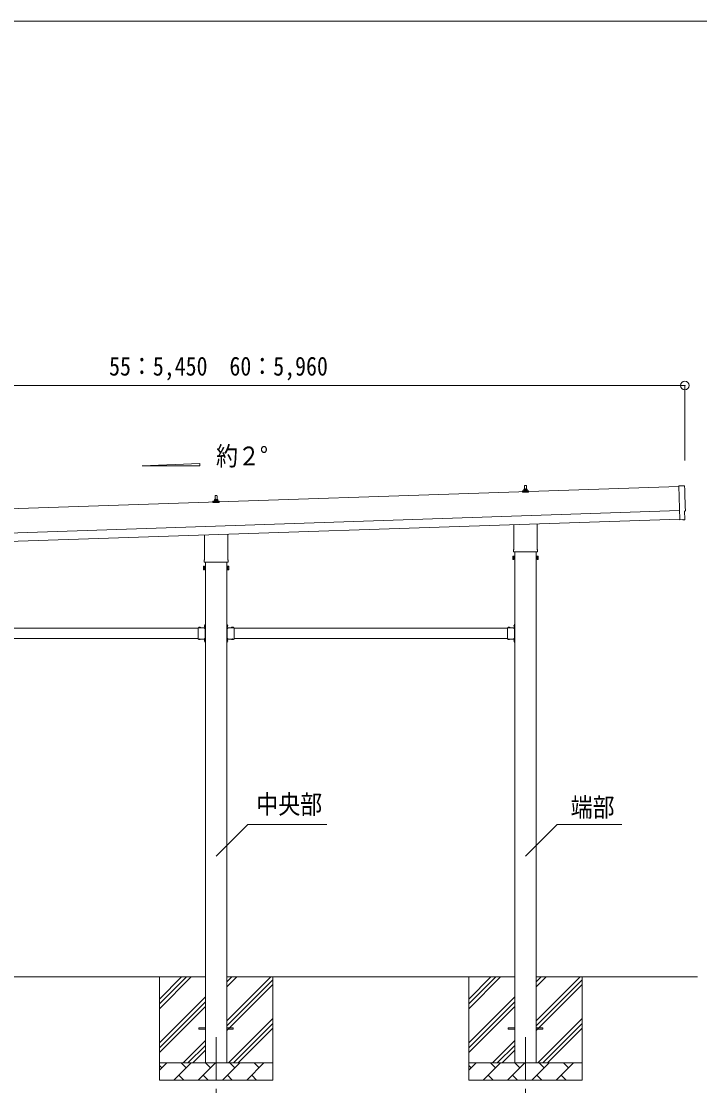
# Model space of a CAD drawing. Units: millimetres at full size, sheet at 1:50; details may follow other scales. Extents: x -14053 to 14053, y -9700 to 9700.
# Drawn here: x 3945 to 7892, y 3510 to 9700 of the extents above; entities that cross this region are included whole.
import ezdxf
from ezdxf.enums import TextEntityAlignment as Align

# ---------------------------------------------------------------- set-up
doc = ezdxf.new("R2010")
doc.units = ezdxf.units.MM
doc.header["$LTSCALE"] = 50
doc.header["$PDMODE"] = 32
doc.header["$PDSIZE"] = 50
doc.linetypes.add('CHAIN1', pattern=[8, 5, -1, 1, -1])
doc.linetypes.add('USER7', pattern=[2, 1, -1])
for name, color, linetype, lineweight in [('0-2_建具', 4, 'Continuous', 9), ('0-3_階段', 7, 'CHAIN1', 9), ('0-4_設備', 7, 'Continuous', 9), ('0-7_ハッチ', 7, 'Continuous', 9), ('0-8_外構', 6, 'Continuous', 9), ('F-0_ﾚｲﾔ240', 7, 'Continuous', 9)]:
    doc.layers.add(name, color=color, linetype=linetype, lineweight=lineweight)
doc.styles.add('ＭＳ ゴシック', font='')
doc.styles.get('ＭＳ ゴシック').set_extended_font_data('MS Gothic')

msp = doc.modelspace()

# ---------------------------------------------------------------- linework, layer by layer
at = {"layer": '0-2_建具'}
for p, q in [((6872.43, 6976.99), (6873.16, 7000.52)), ((6874.16, 7001.49), (6882.71, 7001.49)), ((6883.71, 7000.52), (6884.43, 6976.99)), ((7769.8, 6994.14), (2386.79, 6814.71)), ((5072.43, 6916.99), (5073.16, 6940.52)), ((5074.16, 6941.49), (5082.71, 6941.49)), ((5083.71, 6940.52), (5084.43, 6916.99)), ((6860.18, 6961.49), (6860.18, 6969.2)), ((6896.68, 6961.49), (6860.18, 6961.49)), ((6860.56, 6969.99), (6896.3, 6969.99)), ((6860.95, 6970.18), (6867.67, 6971.81)), ((6868.05, 6971.99), (6888.81, 6971.99)), ((6868.43, 6972.78), (6868.43, 6976.99)), ((6869.43, 6976.99), (6887.43, 6976.99)), ((6888.43, 6972.78), (6888.43, 6976.99)), ((6895.92, 6970.18), (6889.2, 6971.81)), ((6896.68, 6961.49), (6896.68, 6969.2)), ((5060.18, 6901.49), (5060.18, 6909.2)), ((5096.68, 6901.49), (5060.18, 6901.49)), ((5060.56, 6909.99), (5096.3, 6909.99)), ((5060.95, 6910.18), (5067.67, 6911.81)), ((5068.05, 6911.99), (5088.81, 6911.99)), ((5068.43, 6912.78), (5068.43, 6916.99)), ((5069.43, 6916.99), (5087.43, 6916.99)), ((5088.43, 6912.78), (5088.43, 6916.99)), ((5095.92, 6910.18), (5089.2, 6911.81)), ((5096.68, 6901.49), (5096.68, 6909.2)), ((2391.45, 6674.79), (7774.46, 6854.22)), ((2393.12, 6624.82), (7776.13, 6804.25)), ((6810.13, 6627.5), (6810.13, 6772.05)), ((6946.73, 6776.6), (6946.73, 6627.5)), ((7776.22, 6801.48), (7776.25, 6800.48)), ((7795.87, 6801.14), (7802.78, 6801.73)), ((5010.13, 6567.5), (5010.13, 6712.05)), ((5146.73, 6716.6), (5146.73, 6567.5)), ((6808.43, 6618.73), (6808.43, 6624.23)), ((6948.43, 6624.23), (6948.43, 6618.73)), ((5008.43, 6558.73), (5008.43, 6564.23)), ((5148.43, 6564.23), (5148.43, 6558.73)), ((6804.43, 6589.23), (6805.19, 6590.54)), ((6804.43, 6589.23), (6804.43, 6572.23)), ((6804.43, 6572.23), (6805.19, 6570.91)), ((6811.43, 6585.64), (6805.19, 6585.64)), ((6811.43, 6575.82), (6805.19, 6575.82)), ((6811.43, 6570.91), (6805.19, 6570.91)), ((6946.37, 6615.23), (6810.5, 6615.23)), ((6813.93, 6571.53), (6811.43, 6571.53)), ((6815.93, 6615.23), (6815.93, 3642.73)), ((6940.93, 3642.73), (6940.93, 6615.23)), ((6942.93, 6571.53), (6945.43, 6571.53)), ((6945.43, 6585.64), (6951.67, 6585.64)), ((6945.43, 6575.82), (6951.67, 6575.82)), ((6945.43, 6570.91), (6951.67, 6570.91)), ((6952.43, 6589.23), (6951.67, 6590.54)), ((6952.43, 6572.23), (6951.67, 6570.91)), ((6952.43, 6589.23), (6952.43, 6572.23)), ((5004.43, 6529.23), (5005.19, 6530.54)), ((5004.43, 6529.23), (5004.43, 6512.23)), ((5004.43, 6512.23), (5005.19, 6510.91)), ((5011.43, 6525.64), (5005.19, 6525.64)), ((5011.43, 6515.82), (5005.19, 6515.82)), ((5011.43, 6510.91), (5005.19, 6510.91)), ((5146.37, 6555.23), (5010.5, 6555.23)), ((5013.93, 6511.53), (5011.43, 6511.53)), ((5015.93, 6555.23), (5015.93, 3642.73)), ((5140.93, 3642.73), (5140.93, 6555.23)), ((5142.93, 6511.53), (5145.43, 6511.53)), ((5145.43, 6525.64), (5151.67, 6525.64)), ((5145.43, 6515.82), (5151.67, 6515.82)), ((5145.43, 6510.91), (5151.67, 6510.91)), ((5152.43, 6529.23), (5151.67, 6530.54)), ((5152.43, 6512.23), (5151.67, 6510.91)), ((5152.43, 6529.23), (5152.43, 6512.23)), ((5013.93, 6193.73), (5015.93, 6193.73)), ((5013.93, 6193.73), (5013.93, 6173.73)), ((5015.93, 6193.73), (5015.93, 6173.73)), ((5142.93, 6193.73), (5140.93, 6193.73)), ((5140.93, 6193.73), (5140.93, 6173.73)), ((5142.93, 6193.73), (5142.93, 6173.73)), ((6813.93, 6193.73), (6815.93, 6193.73)), ((6813.93, 6193.73), (6813.93, 6173.73)), ((6815.93, 6193.73), (6815.93, 6173.73)), ((3382.93, 6170.73), (4973.93, 6170.73)), ((4973.93, 6173.73), (4973.93, 6107.73)), ((4973.93, 6173.73), (5013.93, 6173.73)), ((4977.03, 6174.24), (4977.03, 6173.73)), ((4977.03, 6173.73), (4988.83, 6173.73)), ((5013.42, 6189.63), (5013.93, 6189.63)), ((5013.93, 6189.63), (5013.93, 6177.83)), ((5015.93, 6186.73), (5013.93, 6186.73)), ((5015.93, 6180.73), (5013.93, 6180.73)), ((5013.93, 6169.73), (5013.93, 6111.73)), ((5140.93, 6186.73), (5142.93, 6186.73)), ((5140.93, 6180.73), (5142.93, 6180.73)), ((5143.44, 6189.63), (5142.93, 6189.63)), ((5142.93, 6189.63), (5142.93, 6177.83)), ((5182.93, 6173.73), (5142.93, 6173.73)), ((5142.93, 6169.73), (5142.93, 6111.73)), ((5179.83, 6173.73), (5168.03, 6173.73)), ((5179.83, 6174.24), (5179.83, 6173.73)), ((5182.93, 6173.73), (5182.93, 6107.73)), ((5182.93, 6170.73), (6773.93, 6170.73)), ((6773.93, 6173.73), (6773.93, 6107.73)), ((6773.93, 6173.73), (6813.93, 6173.73)), ((6777.03, 6174.24), (6777.03, 6173.73)), ((6777.03, 6173.73), (6788.83, 6173.73)), ((6813.42, 6189.63), (6813.93, 6189.63)), ((6813.93, 6189.63), (6813.93, 6177.83)), ((6815.93, 6186.73), (6813.93, 6186.73)), ((6815.93, 6180.73), (6813.93, 6180.73)), ((6813.93, 6169.73), (6813.93, 6111.73)), ((3382.93, 6110.73), (4973.93, 6110.73)), ((4973.93, 6107.73), (5013.93, 6107.73)), ((4977.03, 6107.22), (4977.03, 6107.73)), ((4977.03, 6107.73), (4988.83, 6107.73)), ((5009.93, 6110.73), (5015.43, 6110.73)), ((5013.93, 6109.73), (5009.93, 6109.73)), ((5013.42, 6103.63), (5013.93, 6103.63)), ((5013.93, 6107.73), (5013.93, 6087.73)), ((5013.93, 6103.63), (5013.93, 6091.83)), ((5015.93, 6100.73), (5013.93, 6100.73)), ((5015.93, 6094.73), (5013.93, 6094.73)), ((5013.93, 6087.73), (5015.93, 6087.73)), ((5015.93, 6107.73), (5015.93, 6087.73)), ((5140.93, 6107.73), (5140.93, 6087.73)), ((5140.93, 6100.73), (5142.93, 6100.73)), ((5140.93, 6094.73), (5142.93, 6094.73)), ((5142.93, 6087.73), (5140.93, 6087.73)), ((5146.93, 6110.73), (5141.43, 6110.73)), ((5142.93, 6109.73), (5146.93, 6109.73)), ((5142.93, 6107.73), (5142.93, 6087.73)), ((5182.93, 6107.73), (5142.93, 6107.73)), ((5143.44, 6103.63), (5142.93, 6103.63)), ((5142.93, 6103.63), (5142.93, 6091.83)), ((5179.83, 6107.73), (5168.03, 6107.73)), ((5179.83, 6107.22), (5179.83, 6107.73)), ((5182.93, 6110.73), (6773.93, 6110.73)), ((6773.93, 6107.73), (6813.93, 6107.73)), ((6777.03, 6107.22), (6777.03, 6107.73)), ((6777.03, 6107.73), (6788.83, 6107.73)), ((6809.93, 6110.73), (6815.43, 6110.73)), ((6813.93, 6109.73), (6809.93, 6109.73)), ((6813.42, 6103.63), (6813.93, 6103.63)), ((6813.93, 6107.73), (6813.93, 6087.73)), ((6813.93, 6103.63), (6813.93, 6091.83)), ((6815.93, 6100.73), (6813.93, 6100.73)), ((6815.93, 6094.73), (6813.93, 6094.73)), ((6813.93, 6087.73), (6815.93, 6087.73)), ((6815.93, 6107.73), (6815.93, 6087.73)), ((4978.43, 3847.23), (5015.93, 3847.23)), ((4978.43, 3838.23), (4978.43, 3847.23)), ((4978.43, 3838.23), (5015.93, 3838.23)), ((5140.93, 3847.23), (5178.43, 3847.23)), ((5140.93, 3838.23), (5178.43, 3838.23)), ((5178.43, 3838.23), (5178.43, 3847.23)), ((6778.43, 3847.23), (6815.93, 3847.23)), ((6778.43, 3838.23), (6778.43, 3847.23)), ((6778.43, 3838.23), (6815.93, 3838.23)), ((6940.93, 3847.23), (6978.43, 3847.23)), ((6940.93, 3838.23), (6978.43, 3838.23)), ((6978.43, 3838.23), (6978.43, 3847.23))]:
    msp.add_line(p, q, dxfattribs=at)
for points in [[(7801.24, 6998.63), (7769.63, 6999.23), (7776.22, 6801.48)], [(7805.52, 6804.81), (7803.95, 6851.82), (7804.55, 6851.84)], [(7795.12, 6801.39), (7794.44, 6801.99), (7776.25, 6800.48)], [(6811.43, 6570.91), (6811.43, 6590.54), (6805.19, 6590.54)], [(6811.43, 6571.53), (6811.43, 6589.93), (6813.93, 6589.93)], [(6945.43, 6571.53), (6945.43, 6589.93), (6942.93, 6589.93)], [(6945.43, 6570.91), (6945.43, 6590.54), (6951.67, 6590.54)], [(5011.43, 6510.91), (5011.43, 6530.54), (5005.19, 6530.54)], [(5011.43, 6511.53), (5011.43, 6529.93), (5013.93, 6529.93)], [(5145.43, 6511.53), (5145.43, 6529.93), (5142.93, 6529.93)], [(5145.43, 6510.91), (5145.43, 6530.54), (5151.67, 6530.54)], [(4977.03, 6174.24), (4988.83, 6174.24), (4988.83, 6173.73)], [(5013.93, 6169.73), (5009.93, 6169.73), (5009.93, 6171.73), (5013.93, 6171.73)], [(5009.93, 6170.73), (5015.43, 6170.73), (5015.43, 6110.73)], [(5013.42, 6189.63), (5013.42, 6177.83), (5013.93, 6177.83)], [(5146.93, 6170.73), (5141.43, 6170.73), (5141.43, 6110.73)], [(5143.44, 6189.63), (5143.44, 6177.83), (5142.93, 6177.83)], [(5142.93, 6169.73), (5146.93, 6169.73), (5146.93, 6171.73), (5142.93, 6171.73)], [(5179.83, 6174.24), (5168.03, 6174.24), (5168.03, 6173.73)], [(6777.03, 6174.24), (6788.83, 6174.24), (6788.83, 6173.73)], [(6813.93, 6169.73), (6809.93, 6169.73), (6809.93, 6171.73), (6813.93, 6171.73)], [(6809.93, 6170.73), (6815.43, 6170.73), (6815.43, 6110.73)], [(6813.42, 6189.63), (6813.42, 6177.83), (6813.93, 6177.83)], [(4977.03, 6107.22), (4988.83, 6107.22), (4988.83, 6107.73)], [(5013.93, 6111.73), (5009.93, 6111.73), (5009.93, 6109.73)], [(5013.42, 6103.63), (5013.42, 6091.83), (5013.93, 6091.83)], [(5142.93, 6111.73), (5146.93, 6111.73), (5146.93, 6109.73)], [(5143.44, 6103.63), (5143.44, 6091.83), (5142.93, 6091.83)], [(5179.83, 6107.22), (5168.03, 6107.22), (5168.03, 6107.73)], [(6777.03, 6107.22), (6788.83, 6107.22), (6788.83, 6107.73)], [(6813.93, 6111.73), (6809.93, 6111.73), (6809.93, 6109.73)], [(6813.42, 6103.63), (6813.42, 6091.83), (6813.93, 6091.83)]]:
    msp.add_lwpolyline(points, dxfattribs=at)
for points in [[(6813.93, 6570.23), (6813.93, 6591.23), (6815.93, 6591.23), (6815.93, 6570.23)], [(6942.93, 6570.23), (6942.93, 6591.23), (6940.93, 6591.23), (6940.93, 6570.23)], [(5013.93, 6510.23), (5013.93, 6531.23), (5015.93, 6531.23), (5015.93, 6510.23)], [(5142.93, 6510.23), (5142.93, 6531.23), (5140.93, 6531.23), (5140.93, 6510.23)]]:
    msp.add_lwpolyline(points, close=True, dxfattribs=at)
at = {"layer": '0-2_建具', "linetype": 'USER7'}
for points in [[(4980.43, 6176.34), (4981.79, 6173.56), (4982.93, 6172.95)], [(4985.43, 6176.34), (4984.08, 6173.56), (4982.93, 6172.95)], [(5011.32, 6186.23), (5014.1, 6184.87), (5014.71, 6183.73)], [(5011.32, 6181.23), (5014.1, 6182.58), (5014.71, 6183.73)], [(5145.54, 6186.23), (5142.76, 6184.87), (5142.16, 6183.73)], [(5145.54, 6181.23), (5142.76, 6182.58), (5142.16, 6183.73)], [(5171.43, 6176.34), (5172.79, 6173.56), (5173.93, 6172.95)], [(5176.43, 6176.34), (5175.08, 6173.56), (5173.93, 6172.95)], [(6780.43, 6176.34), (6781.79, 6173.56), (6782.93, 6172.95)], [(6785.43, 6176.34), (6784.08, 6173.56), (6782.93, 6172.95)], [(6811.32, 6186.23), (6814.1, 6184.87), (6814.71, 6183.73)], [(6811.32, 6181.23), (6814.1, 6182.58), (6814.71, 6183.73)], [(4980.43, 6105.12), (4981.79, 6107.9), (4982.93, 6108.51)], [(4985.43, 6105.12), (4984.08, 6107.9), (4982.93, 6108.51)], [(5011.32, 6100.23), (5014.1, 6098.87), (5014.71, 6097.73)], [(5011.32, 6095.23), (5014.1, 6096.58), (5014.71, 6097.73)], [(5145.54, 6100.23), (5142.76, 6098.87), (5142.16, 6097.73)], [(5145.54, 6095.23), (5142.76, 6096.58), (5142.16, 6097.73)], [(5171.43, 6105.12), (5172.79, 6107.9), (5173.93, 6108.51)], [(5176.43, 6105.12), (5175.08, 6107.9), (5173.93, 6108.51)], [(6780.43, 6105.12), (6781.79, 6107.9), (6782.93, 6108.51)], [(6785.43, 6105.12), (6784.08, 6107.9), (6782.93, 6108.51)], [(6811.32, 6100.23), (6814.1, 6098.87), (6814.71, 6097.73)], [(6811.32, 6095.23), (6814.1, 6096.58), (6814.71, 6097.73)]]:
    msp.add_lwpolyline(points, dxfattribs=at)
at = {"layer": '0-2_建具'}
for centre, radius, start, end in [((6874.16, 7000.49), 1, 90, 178.60509), ((6882.71, 7000.49), 1, 1.39491, 90), ((5074.16, 6940.49), 1, 90, 178.60509), ((5082.71, 6940.49), 1, 1.39491, 90), ((6861.18, 6969.2), 1, 103.62699, 180), ((6867.43, 6972.78), 1, 283.62699, 0), ((6872.52, 6976.36), 4.13, 90, 171.17633), ((6869.43, 6975.99), 1, 90, 180), ((6881.77, 6976.99), 4.83, 133.60282, 180), ((6875.1, 6976.99), 4.83, 0, 46.39718), ((6884.35, 6976.36), 4.13, 8.82367, 90), ((6887.43, 6975.99), 1, 0, 90), ((6889.43, 6972.78), 1, 180, 256.37301), ((6895.68, 6969.2), 1, 0, 76.37301), ((5061.18, 6909.2), 1, 103.62699, 180), ((5067.43, 6912.78), 1, 283.62699, 0), ((5072.52, 6916.36), 4.13, 90, 171.17633), ((5069.43, 6915.99), 1, 90, 180), ((5081.77, 6916.99), 4.83, 133.60282, 180), ((5075.1, 6916.99), 4.83, 0, 46.39718), ((5084.35, 6916.36), 4.13, 8.82367, 90), ((5087.43, 6915.99), 1, 0, 90), ((5089.43, 6912.78), 1, 180, 256.37301), ((5095.68, 6909.2), 1, 0, 76.37301), ((6812.43, 6624.23), 4, 125.09963, 180), ((6944.43, 6624.23), 4, 0, 54.90037), ((5012.43, 6564.23), 4, 125.09963, 180), ((5144.43, 6564.23), 4, 0, 54.90037), ((6808.78, 6588.09), 4.34, 145.61575, 214.38425), ((6820.67, 6580.73), 16.24, 162.41205, 197.58795), ((6808.78, 6573.37), 4.34, 145.61575, 214.38425), ((6812.43, 6618.73), 4, 180, 194.47751), ((6812.43, 6618.73), 4, 194.47751, 241.04498), ((6944.43, 6618.73), 4, 298.95502, 345.52249), ((6944.43, 6618.73), 4, 345.52249, 0), ((6936.19, 6580.73), 16.24, 342.41205, 17.58795), ((6948.09, 6588.09), 4.34, 325.61575, 34.38425), ((6948.09, 6573.37), 4.34, 325.61575, 34.38425), ((5008.78, 6528.09), 4.34, 145.61575, 214.38425), ((5020.67, 6520.73), 16.24, 162.41205, 197.58795), ((5008.78, 6513.37), 4.34, 145.61575, 214.38425), ((5012.43, 6558.73), 4, 180, 194.47751), ((5012.43, 6558.73), 4, 194.47751, 241.04498), ((5144.43, 6558.73), 4, 298.95502, 345.52249), ((5144.43, 6558.73), 4, 345.52249, 0), ((5136.19, 6520.73), 16.24, 342.41205, 17.58795), ((5148.09, 6528.09), 4.34, 325.61575, 34.38425), ((5148.09, 6513.37), 4.34, 325.61575, 34.38425), ((4982.93, 6168.5), 8.23, 44.2189, 135.7811), ((5019.16, 6183.73), 8.23, 134.2189, 225.7811), ((5013.93, 6173.73), 2, 270, 0), ((5142.93, 6173.73), 2, 180, 270), ((5137.7, 6183.73), 8.23, 314.2189, 45.7811), ((5173.93, 6168.5), 8.23, 44.2189, 135.7811), ((6782.93, 6168.5), 8.23, 44.2189, 135.7811), ((6819.16, 6183.73), 8.23, 134.2189, 225.7811), ((6813.93, 6173.73), 2, 270, 0), ((4982.93, 6112.96), 8.23, 224.2189, 315.7811), ((5019.16, 6097.73), 8.23, 134.2189, 225.7811), ((5013.93, 6107.73), 2, 0, 90), ((5142.93, 6107.73), 2, 90, 180), ((5137.7, 6097.73), 8.23, 314.2189, 45.7811), ((5173.93, 6112.96), 8.23, 224.2189, 315.7811), ((6782.93, 6112.96), 8.23, 224.2189, 315.7811), ((6819.16, 6097.73), 8.23, 134.2189, 225.7811), ((6813.93, 6107.73), 2, 0, 90)]:
    msp.add_arc(centre, radius, start, end, dxfattribs=at)
for centre, major_axis, ratio, start_param, end_param in [((7801.18, 6995.63), (3, 0.1), 0.99863, 6.2683889, 7.8016218), ((12566.74, 7084.02), (-4760.73, -158.69), 0.99863, 6.2683889, 6.2976778), ((7804.4, 6856.23), (4.4, 0.15), 0.99863, 4.712389, 6.2976778), ((7795.79, 6802.13), (0.75, -0.666), 0.9974, 4.712389, 5.5252311), ((7802.51, 6804.72), (2.25, -2), 0.9974, 5.5252311, 7.0411395)]:
    msp.add_ellipse(centre, major_axis=major_axis, ratio=ratio, start_param=start_param, end_param=end_param, dxfattribs=at)
at = {"layer": '0-3_階段'}
for p, q in [((5078.43, 3792.73), (5078.43, 3443.73)), ((6878.43, 3792.73), (6878.43, 3443.73))]:
    msp.add_line(p, q, dxfattribs=at)
at = {"layer": '0-4_設備'}
for p, q in [((5015.93, 4142.73), (3340.93, 4142.73)), ((4748.43, 4142.73), (4748.43, 3542.73)), ((4748.43, 3957.68), (4933.48, 4142.73)), ((4748.43, 3985.96), (4905.2, 4142.73)), ((4748.43, 4014.25), (4876.91, 4142.73)), ((6815.93, 4142.73), (5140.93, 4142.73)), ((5140.93, 3887.63), (5396.03, 4142.73)), ((5140.93, 4085.62), (5198.04, 4142.73)), ((5140.93, 4113.9), (5169.76, 4142.73)), ((5140.93, 3859.35), (5408.43, 4126.85)), ((5140.93, 3831.06), (5408.43, 4098.56)), ((5408.43, 4142.73), (5408.43, 3542.73)), ((6548.43, 4142.73), (6548.43, 3542.73)), ((6548.43, 3957.68), (6733.48, 4142.73)), ((6548.43, 3985.96), (6705.2, 4142.73)), ((6548.43, 4014.25), (6676.91, 4142.73)), ((7879.31, 4142.73), (6940.93, 4142.73)), ((6940.93, 3887.63), (7196.03, 4142.73)), ((6940.93, 4085.62), (6998.04, 4142.73)), ((6940.93, 4113.9), (6969.76, 4142.73)), ((6940.93, 3859.35), (7208.43, 4126.85)), ((6940.93, 3831.06), (7208.43, 4098.56)), ((7208.43, 4142.73), (7208.43, 3542.73)), ((4748.43, 3759.69), (5015.93, 4027.19)), ((6548.43, 3759.69), (6815.93, 4027.19)), ((4748.43, 3731.4), (5015.93, 3998.9)), ((4748.43, 3703.12), (5015.93, 3970.62)), ((6548.43, 3731.4), (6815.93, 3998.9)), ((6548.43, 3703.12), (6815.93, 3970.62)), ((5150.59, 3642.73), (5408.43, 3900.57)), ((6950.59, 3642.73), (7208.43, 3900.57)), ((5178.87, 3642.73), (5408.43, 3872.29)), ((5207.16, 3642.73), (5408.43, 3844)), ((6978.87, 3642.73), (7208.43, 3872.29)), ((7007.16, 3642.73), (7208.43, 3844)), ((4886.03, 3642.73), (5015.93, 3772.63)), ((4914.31, 3642.73), (5015.93, 3744.35)), ((4942.6, 3642.73), (5015.93, 3716.06)), ((6686.03, 3642.73), (6815.93, 3772.63)), ((6714.31, 3642.73), (6815.93, 3744.35)), ((6742.6, 3642.73), (6815.93, 3716.06)), ((4748.43, 3642.73), (5408.43, 3642.73)), ((4748.43, 3599.84), (4791.33, 3642.73)), ((4762.77, 3614.18), (4748.43, 3628.52)), ((4832.75, 3542.73), (4932.75, 3642.73)), ((4904.19, 3614.18), (4875.64, 3642.73)), ((4974.17, 3542.73), (5074.17, 3642.73)), ((5045.61, 3614.18), (5017.06, 3642.73)), ((5115.59, 3542.73), (5215.59, 3642.73)), ((5187.04, 3614.18), (5158.48, 3642.73)), ((5257.01, 3542.73), (5357.01, 3642.73)), ((5328.46, 3614.18), (5299.9, 3642.73)), ((5405.15, 3642.73), (5408.43, 3646.01)), ((6548.43, 3642.73), (7208.43, 3642.73)), ((6548.43, 3599.84), (6591.33, 3642.73)), ((6562.77, 3614.18), (6548.43, 3628.52)), ((6632.75, 3542.73), (6732.75, 3642.73)), ((6704.19, 3614.18), (6675.64, 3642.73)), ((6774.17, 3542.73), (6874.17, 3642.73)), ((6845.61, 3614.18), (6817.06, 3642.73)), ((6915.59, 3542.73), (7015.59, 3642.73)), ((6987.04, 3614.18), (6958.48, 3642.73)), ((7057.01, 3542.73), (7157.01, 3642.73)), ((7128.46, 3614.18), (7099.9, 3642.73)), ((7205.15, 3642.73), (7208.43, 3646.01)), ((5408.43, 3542.73), (4748.43, 3542.73)), ((4861.3, 3571.28), (4889.85, 3542.73)), ((5002.72, 3571.28), (5031.27, 3542.73)), ((5144.14, 3571.28), (5172.7, 3542.73)), ((5285.56, 3571.28), (5314.12, 3542.73)), ((7208.43, 3542.73), (6548.43, 3542.73)), ((6661.3, 3571.28), (6689.85, 3542.73)), ((6802.72, 3571.28), (6831.27, 3542.73)), ((6944.14, 3571.28), (6972.7, 3542.73)), ((7085.56, 3571.28), (7114.12, 3542.73))]:
    msp.add_line(p, q, dxfattribs=at)
at = {"layer": '0-7_ハッチ', "color": 4}
for p, q in [((4647.93, 7115.75), (4983.93, 7128.17)), ((4983.93, 7128.17), (4983.93, 7115.75)), ((4983.93, 7115.75), (4647.93, 7115.75))]:
    msp.add_line(p, q, dxfattribs=at)
at = {"layer": '0-7_ハッチ', "color": 6}
for p, q in [((5262.6, 5029.69), (5078.43, 4845.52)), ((5722.36, 5029.69), (5262.6, 5029.69))]:
    msp.add_line(p, q, dxfattribs=at)
msp.add_lwpolyline([(7439.35, 5029.69), (7062.6, 5029.69), (6878.43, 4845.52)], dxfattribs=at)
at = {"layer": '0-8_外構'}
for p, q in [((2355.79, 7581.7), (7805.46, 7581.7)), ((7805.46, 7581.7), (7805.46, 7145.42))]:
    msp.add_line(p, q, dxfattribs=at)
msp.add_point((7805.46, 7581.7), dxfattribs=at)
at = {"layer": 'F-0_ﾚｲﾔ240', "color": 5, "lineweight": 5}
msp.add_line((-14053.43, 9700), (13346.57, 9700), dxfattribs=at)

# ---------------------------------------------------------------- texts
at = {"layer": '0-7_ハッチ', "style": 'ＭＳ ゴシック', "width": 0.85}
for s, p in [('約２°', (5078.13, 7083.86)), ('中央部', (5312.73, 5058.48)), ('端部', (7141.14, 5041.32))]:
    msp.add_text(s, height=110, dxfattribs=at).set_placement(p, align=Align.BOTTOM_LEFT)
at = {"layer": '0-8_外構', "color": 7, "style": 'ＭＳ ゴシック', "width": 0.85}
msp.add_text('55：5,450\u300060：5,960', height=110, dxfattribs=at).set_placement((4455.62, 7606.7), align=Align.BOTTOM_LEFT)

doc.saveas('drawing.dxf')
